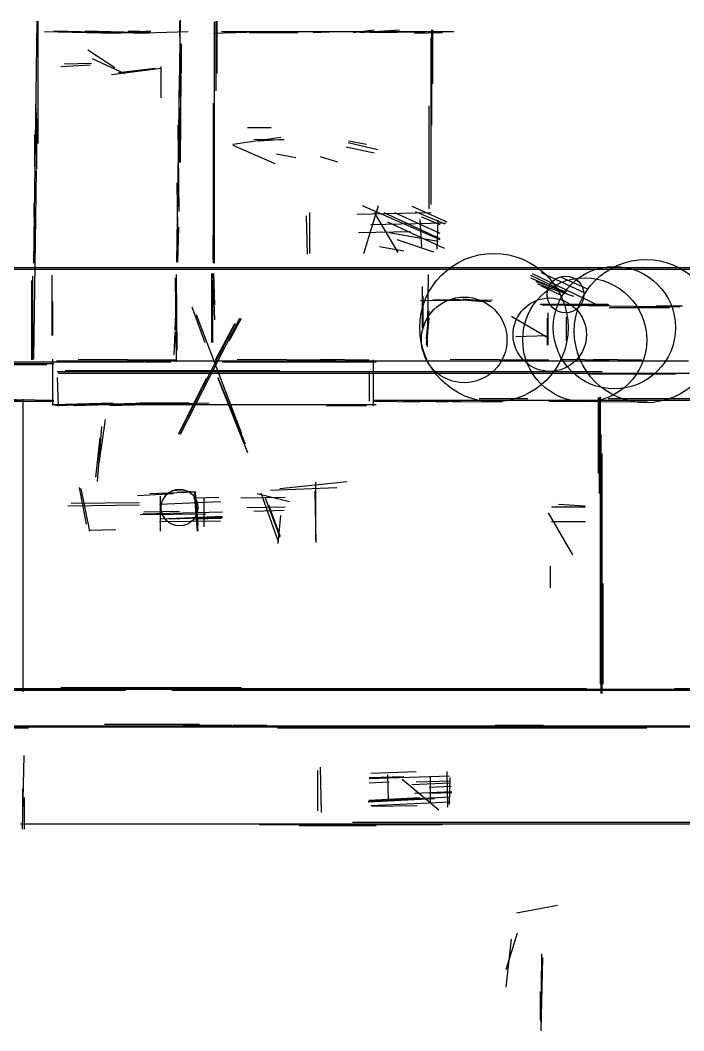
# Model space of a CAD drawing. Header units: metres. Extents: x 1.6 to 40.9, y -28.9 to 0.
# Drawn here: x 19.9 to 27.5, y -24.81 to -13.24 of the extents above; entities that cross this region are included whole.
import ezdxf

# ---------------------------------------------------------------- set-up
doc = ezdxf.new("R2010")
doc.units = ezdxf.units.M
for name, color, linetype in [('Circles', 1, 'Continuous'), ('Lines', 7, 'Continuous'), ('Walls', 2, 'Continuous')]:
    doc.layers.add(name, color=color, linetype=linetype)

msp = doc.modelspace()

# ---------------------------------------------------------------- linework, layer by layer
at = {"layer": 'Circles'}
for centre, radius in [((25.32, -16.76), 0.85), ((26.7, -16.76), 0.7), ((27.06, -16.8), 0.82), ((26.36, -16.9), 0.71), ((26.14, -16.38), 0.21), ((24.98, -16.9), 0.49), ((25.96, -16.84), 0.42), ((21.72, -18.82), 0.21)]:
    msp.add_circle(centre, radius, dxfattribs=at)
at = {"layer": 'Lines'}
for p, q in [((20.05, -16.02), (20.09, -13.25)), ((20.1, -14.65), (20.1, -13.25)), ((21.69, -16.01), (21.73, -13.24)), ((21.72, -13.25), (21.73, -14.3)), ((22.12, -16.02), (22.12, -13.26)), ((22.14, -14.05), (22.14, -13.25)), ((22.15, -13.85), (22.15, -13.25)), ((20.17, -13.37), (20.98, -13.39)), ((20.28, -13.36), (21.37, -13.39)), ((20.64, -13.36), (21.38, -13.38)), ((20.87, -13.39), (21.29, -13.37)), ((20.99, -13.39), (21.39, -13.36)), ((21.13, -13.36), (21.39, -13.37)), ((21.2, -13.39), (21.82, -13.37)), ((22.11, -13.39), (22.74, -13.37)), ((22.2, -13.37), (24.86, -13.37)), ((22.52, -13.38), (23.08, -13.38)), ((22.64, -13.38), (23.2, -13.37)), ((23.25, -13.38), (23.53, -13.37)), ((23.71, -13.38), (23.95, -13.35)), ((23.78, -13.38), (24.24, -13.35)), ((23.9, -13.38), (24.85, -13.37)), ((24.41, -13.39), (24.73, -13.38)), ((24.61, -14.44), (24.61, -13.35)), ((24.62, -13.97), (24.62, -13.35)), ((21.74, -13.51), (21.74, -13.85)), ((24.6, -15.35), (24.6, -13.44)), ((20.67, -13.58), (20.98, -13.78)), ((20.36, -13.77), (20.7, -13.75)), ((20.4, -13.74), (20.71, -13.73)), ((20.72, -13.68), (21.09, -13.85)), ((20.94, -13.86), (21.51, -13.79)), ((21.02, -13.84), (21.44, -13.79)), ((21.51, -14.13), (21.51, -13.77)), ((21.73, -14.87), (21.74, -13.86)), ((21.71, -14.04), (21.72, -14.87)), ((20.07, -14.2), (20.09, -14.53)), ((22.11, -16.02), (22.11, -14.19)), ((24.58, -15.4), (24.58, -14.22)), ((21.7, -14.44), (21.71, -15.43)), ((20.06, -14.55), (20.06, -14.92)), ((20.08, -14.48), (20.08, -14.95)), ((22.5, -14.47), (22.77, -14.47)), ((22.33, -14.66), (22.88, -14.58)), ((22.33, -14.67), (22.81, -14.88)), ((22.57, -14.6), (22.92, -14.61)), ((22.62, -14.62), (22.92, -14.6)), ((23.63, -14.69), (23.95, -14.76)), ((23.65, -14.64), (23.99, -14.72)), ((23.66, -14.62), (23.86, -14.66)), ((22.83, -14.77), (23.05, -14.81)), ((23.33, -14.8), (23.53, -14.86)), ((20.05, -17.12), (20.08, -14.96)), ((21.69, -15.1), (21.7, -15.89)), ((20.05, -15.33), (20.06, -16.01)), ((23.81, -15.36), (24.7, -15.75)), ((23.83, -15.91), (24, -15.36)), ((24.38, -15.37), (24.78, -15.55)), ((23.17, -15.48), (23.18, -15.92)), ((23.21, -15.44), (23.21, -15.91)), ((23.75, -15.46), (24.6, -15.44)), ((23.95, -15.44), (24.22, -15.9)), ((24.06, -15.44), (24.7, -15.74)), ((24.18, -15.44), (24.7, -15.68)), ((24.42, -15.43), (24.76, -15.57)), ((24.49, -15.49), (24.7, -15.58)), ((21.7, -16.01), (21.71, -15.61)), ((23.91, -15.58), (24.77, -15.56)), ((24.1, -15.55), (24.75, -15.85)), ((24.47, -15.52), (24.49, -15.84)), ((24.67, -15.86), (24.68, -15.53)), ((22.1, -15.7), (22.1, -15.98)), ((23.77, -15.67), (24.37, -15.66)), ((24.12, -15.67), (24.68, -15.77)), ((24.01, -15.83), (24.29, -15.88)), ((24.21, -15.75), (24.63, -15.89)), ((5.04, -16.07), (27.57, -16.07)), ((5.21, -16.09), (27.57, -16.09)), ((20.04, -17.13), (20.04, -16.17)), ((20.26, -16.85), (20.26, -16.16)), ((21.67, -16.19), (21.68, -17.15)), ((21.68, -16.15), (21.69, -17.02)), ((22.09, -16.93), (22.09, -16.14)), ((22.1, -16.14), (22.12, -16.67)), ((22.11, -16.14), (22.12, -16.5)), ((24.56, -16.98), (24.57, -16.15)), ((25.74, -16.16), (26.06, -16.31)), ((25.74, -16.19), (26.14, -16.36)), ((25.76, -16.14), (26.53, -16.51)), ((25.86, -16.13), (26.36, -16.36)), ((26.09, -16.18), (26.4, -16.32)), ((20.03, -17.13), (20.03, -16.22)), ((22.1, -16.93), (22.1, -16.22)), ((24.5, -16.29), (24.5, -16.76)), ((25.8, -16.23), (26.15, -16.35)), ((25.82, -16.26), (26.23, -16.4)), ((25.86, -16.28), (26.1, -16.39)), ((24.51, -16.76), (24.51, -16.4)), ((20.27, -16.85), (20.27, -16.46)), ((21.67, -16.79), (21.68, -16.51)), ((21.86, -16.52), (22.01, -16.93)), ((24.48, -16.45), (25.29, -16.44)), ((24.58, -16.45), (25.3, -16.44)), ((24.62, -16.44), (24.91, -16.44)), ((24.83, -16.43), (25.2, -16.46)), ((24.97, -16.43), (25.29, -16.46)), ((25.85, -16.49), (26.63, -16.49)), ((25.87, -16.5), (27.45, -16.52)), ((26.32, -16.5), (26.64, -16.5)), ((26.64, -16.53), (27.33, -16.53)), ((27.18, -16.51), (27.48, -16.51)), ((21.73, -17.98), (22.41, -16.65)), ((21.91, -16.61), (22.43, -17.97)), ((22.29, -16.91), (22.43, -16.65)), ((24.55, -16.89), (24.58, -16.57)), ((24.55, -16.96), (24.58, -16.65)), ((25.52, -16.63), (25.93, -16.87)), ((25.93, -16.65), (25.93, -16.96)), ((25.94, -16.96), (25.94, -16.59)), ((26.15, -16.91), (26.15, -16.64)), ((21.71, -17.98), (22.36, -16.71)), ((22.13, -17.13), (22.35, -16.72)), ((21.66, -17.07), (21.67, -16.81)), ((25.57, -16.86), (25.93, -16.85)), ((20.27, -17.65), (20.27, -17.12)), ((20.56, -17.12), (21.69, -17.13)), ((22.38, -17.12), (23.51, -17.13)), ((23.33, -17.12), (23.89, -17.13)), ((24.82, -17.12), (25.95, -17.13)), ((26.08, -17.12), (26.64, -17.13)), ((26.46, -17.12), (27.02, -17.13)), ((12.17, -17.17), (20.28, -17.17)), ((12.17, -17.18), (20.2, -17.18)), ((15.99, -17.15), (21.31, -17.15)), ((20.31, -17.14), (27.55, -17.14)), ((21.32, -17.15), (21.62, -17.15)), ((22.21, -17.15), (23.97, -17.15)), ((23.94, -17.66), (23.94, -17.13)), ((20.32, -17.26), (26.56, -17.26)), ((20.32, -17.33), (20.33, -17.66)), ((20.33, -17.28), (27.56, -17.28)), ((20.41, -17.25), (22.87, -17.25)), ((21.71, -17.97), (22.03, -17.34)), ((22.16, -17.33), (22.47, -18.09)), ((22.16, -17.34), (22.5, -18.19)), ((23.89, -17.27), (23.89, -17.6)), ((26.41, -17.29), (27.4, -17.29)), ((18.23, -17.57), (19.91, -17.59)), ((18.99, -17.57), (20.28, -17.59)), ((19.93, -20.93), (19.93, -17.58)), ((25.15, -17.57), (25.71, -17.57)), ((26.52, -18.43), (26.52, -17.56)), ((26.53, -18.66), (26.53, -17.56)), ((26.54, -20.84), (26.54, -17.55)), ((26.63, -17.57), (31.92, -17.57)), ((12.17, -17.6), (20.28, -17.6)), ((20.27, -17.64), (20.96, -17.62)), ((20.27, -17.64), (23.97, -17.64)), ((20.3, -17.65), (21.35, -17.62)), ((20.5, -17.65), (21.64, -17.62)), ((20.92, -17.65), (22.06, -17.62)), ((21.27, -17.62), (21.83, -17.62)), ((23.4, -17.65), (23.86, -17.65)), ((23.95, -17.59), (31.93, -17.59)), ((23.95, -17.6), (24.47, -17.61)), ((24.28, -17.6), (25.41, -17.61)), ((24.66, -17.61), (24.94, -17.6)), ((25.95, -17.6), (27.08, -17.61)), ((20.8, -18.31), (20.87, -17.81)), ((20.78, -18.52), (20.83, -17.89)), ((20.76, -18.47), (20.81, -18.02)), ((26.55, -20.95), (26.55, -17.98)), ((26.56, -20.95), (26.56, -18.2)), ((20.57, -18.59), (20.65, -19.01)), ((20.59, -18.6), (20.69, -19.09)), ((21.63, -18.62), (21.91, -18.64)), ((22.76, -18.62), (23.52, -18.59)), ((22.87, -18.6), (23.64, -18.52)), ((23.28, -19.19), (23.28, -18.53)), ((21.24, -18.68), (21.65, -18.66)), ((21.38, -18.66), (21.9, -18.64)), ((21.5, -19.09), (21.5, -18.69)), ((21.88, -18.71), (22.17, -18.7)), ((21.89, -18.65), (21.93, -19.09)), ((21.89, -18.71), (21.92, -19.09)), ((21.9, -18.65), (21.93, -19.02)), ((22, -19.04), (22, -18.71)), ((22.42, -18.71), (22.93, -18.7)), ((22.61, -18.66), (22.98, -18.75)), ((22.65, -18.65), (22.85, -19.21)), ((22.7, -18.71), (22.87, -19.16)), ((23.27, -18.63), (23.28, -19.22)), ((20.44, -18.8), (21.26, -18.79)), ((20.48, -18.77), (21.26, -18.76)), ((21.49, -18.78), (22.19, -18.75)), ((22.49, -18.82), (22.93, -18.81)), ((22.57, -18.86), (22.92, -18.85)), ((22.74, -18.79), (22.87, -19.14)), ((25.98, -18.81), (26.37, -18.81)), ((26.06, -18.78), (26.36, -18.8)), ((21.27, -18.9), (22.02, -18.89)), ((21.3, -18.89), (22.21, -18.87)), ((21.31, -18.87), (21.72, -18.86)), ((21.49, -18.98), (22.19, -18.97)), ((21.5, -18.95), (22.21, -18.92)), ((21.6, -18.95), (22.21, -18.93)), ((21.89, -18.95), (22.2, -18.94)), ((22.85, -19.23), (22.88, -18.91)), ((25.94, -18.88), (26.22, -19.36)), ((20.68, -19.08), (20.99, -19.07)), ((25.98, -18.98), (26.37, -18.98)), ((25.97, -19.74), (25.97, -19.49)), ((26.57, -20.84), (26.57, -19.69)), ((5.03, -20.9), (28.1, -20.9)), ((5.55, -20.91), (21.1, -20.91)), ((18.39, -20.89), (26.38, -20.89)), ((20.36, -20.88), (22.43, -20.88)), ((21.63, -20.91), (28.1, -20.91)), ((27.39, -20.89), (27.95, -20.89)), ((11.55, -21.34), (19.99, -21.34)), ((15.76, -21.33), (28.1, -21.33)), ((17.53, -21.32), (28.1, -21.32)), ((20.86, -21.3), (21.95, -21.3)), ((21.76, -21.31), (22.32, -21.31)), ((22.33, -21.31), (22.72, -21.31)), ((22.84, -21.34), (27.07, -21.34)), ((25.33, -21.31), (25.89, -21.31)), ((19.92, -22.5), (19.94, -21.66)), ((23.3, -21.83), (23.3, -22.29)), ((23.33, -21.79), (23.34, -22.31)), ((23.91, -21.86), (24.43, -21.84)), ((24.78, -21.84), (24.79, -22.25)), ((23.89, -21.92), (24.81, -21.89)), ((23.89, -21.91), (24.29, -21.9)), ((23.89, -21.97), (24.12, -21.96)), ((24.1, -21.88), (24.11, -22.17)), ((24.27, -21.93), (24.69, -22.28)), ((24.38, -21.99), (24.82, -21.97)), ((24.43, -21.96), (24.82, -21.95)), ((24.59, -21.9), (24.59, -22.19)), ((24.81, -22.22), (24.82, -21.91)), ((19.92, -22.04), (19.92, -22.38)), ((24.41, -22.09), (24.84, -22.07)), ((24.58, -22.02), (24.83, -22.01)), ((24.58, -22.09), (24.84, -22.08)), ((19.94, -22.14), (19.94, -22.5)), ((23.88, -22.18), (24.82, -22.13)), ((23.88, -22.19), (24.64, -22.15)), ((23.89, -22.17), (24.47, -22.14)), ((23.91, -22.23), (24.82, -22.19)), ((23.92, -22.24), (24.44, -22.23)), ((19.9, -22.44), (28.01, -22.44)), ((23.7, -22.42), (28.02, -22.42)), ((22.63, -22.45), (24.73, -22.45)), ((23.09, -22.46), (23.97, -22.46)), ((25.58, -23.46), (26.05, -23.37)), ((25.46, -24.11), (25.59, -23.69)), ((25.46, -24.31), (25.52, -23.76)), ((25.86, -24.72), (25.87, -23.93)), ((25.86, -24.81), (25.88, -23.97)), ((25.85, -24.36), (25.85, -24.69))]:
    msp.add_line(p, q, dxfattribs=at)
at = {"layer": 'Walls'}
for p, q in [((20.05, -16.02), (20.09, -13.25)), ((20.1, -14.65), (20.1, -13.25)), ((20.1, -14.65), (20.1, -13.25)), ((21.69, -16.01), (21.73, -13.24)), ((21.69, -16.01), (21.73, -13.24)), ((21.69, -16.01), (21.73, -13.24)), ((21.69, -16.01), (21.73, -13.24)), ((21.69, -16.01), (21.73, -13.24)), ((21.72, -13.25), (21.73, -14.3)), ((21.72, -13.25), (21.73, -14.3)), ((21.72, -13.25), (21.73, -14.3)), ((21.72, -13.25), (21.73, -14.3)), ((22.12, -16.02), (22.12, -13.26)), ((22.12, -16.02), (22.12, -13.26)), ((22.12, -16.02), (22.12, -13.26)), ((22.12, -16.02), (22.12, -13.26)), ((22.12, -16.02), (22.12, -13.26)), ((22.14, -14.05), (22.14, -13.25)), ((22.15, -13.85), (22.15, -13.25)), ((20.17, -13.37), (20.98, -13.39)), ((20.17, -13.37), (20.98, -13.39)), ((20.17, -13.37), (20.98, -13.39)), ((20.17, -13.37), (20.98, -13.39)), ((20.28, -13.36), (21.37, -13.39)), ((20.28, -13.36), (21.37, -13.39)), ((20.28, -13.36), (21.37, -13.39)), ((20.28, -13.36), (21.37, -13.39)), ((20.28, -13.36), (21.37, -13.39)), ((20.64, -13.36), (21.38, -13.38)), ((20.64, -13.36), (21.38, -13.38)), ((20.64, -13.36), (21.38, -13.38)), ((20.64, -13.36), (21.38, -13.38)), ((20.87, -13.39), (21.29, -13.37)), ((20.87, -13.39), (21.29, -13.37)), ((20.87, -13.39), (21.29, -13.37)), ((20.87, -13.39), (21.29, -13.37)), ((20.87, -13.39), (21.29, -13.37)), ((20.99, -13.39), (21.39, -13.36)), ((20.99, -13.39), (21.39, -13.36)), ((20.99, -13.39), (21.39, -13.36)), ((20.99, -13.39), (21.39, -13.36)), ((20.99, -13.39), (21.39, -13.36)), ((20.99, -13.39), (21.39, -13.36)), ((21.2, -13.39), (21.82, -13.37)), ((21.2, -13.39), (21.82, -13.37)), ((21.2, -13.39), (21.82, -13.37)), ((21.2, -13.39), (21.82, -13.37)), ((21.2, -13.39), (21.82, -13.37)), ((21.2, -13.39), (21.82, -13.37)), ((22.11, -13.39), (22.74, -13.37)), ((22.11, -13.39), (22.74, -13.37)), ((22.2, -13.37), (24.86, -13.37)), ((22.2, -13.37), (24.86, -13.37)), ((22.2, -13.37), (24.86, -13.37)), ((22.52, -13.38), (23.08, -13.38)), ((22.52, -13.38), (23.08, -13.38)), ((22.64, -13.38), (23.2, -13.37)), ((22.64, -13.38), (23.2, -13.37)), ((23.78, -13.38), (24.24, -13.35)), ((23.78, -13.38), (24.24, -13.35)), ((23.9, -13.38), (24.85, -13.37)), ((24.61, -14.44), (24.61, -13.35)), ((24.61, -14.44), (24.61, -13.35)), ((24.62, -13.97), (24.62, -13.35)), ((24.62, -13.97), (24.62, -13.35)), ((24.6, -15.35), (24.6, -13.44)), ((24.6, -15.35), (24.6, -13.44)), ((24.6, -15.35), (24.6, -13.44)), ((20.94, -13.86), (21.51, -13.79)), ((20.94, -13.86), (21.51, -13.79)), ((20.94, -13.86), (21.51, -13.79)), ((21.02, -13.84), (21.44, -13.79)), ((21.02, -13.84), (21.44, -13.79)), ((21.02, -13.84), (21.44, -13.79)), ((21.73, -14.87), (21.74, -13.86)), ((21.73, -14.87), (21.74, -13.86)), ((21.73, -14.87), (21.74, -13.86)), ((21.73, -14.87), (21.74, -13.86)), ((21.71, -14.04), (21.72, -14.87)), ((21.71, -14.04), (21.72, -14.87)), ((21.71, -14.04), (21.72, -14.87)), ((21.71, -14.04), (21.72, -14.87)), ((21.71, -14.04), (21.72, -14.87)), ((22.11, -16.02), (22.11, -14.19)), ((22.11, -16.02), (22.11, -14.19)), ((22.11, -16.02), (22.11, -14.19)), ((22.11, -16.02), (22.11, -14.19)), ((22.11, -16.02), (22.11, -14.19)), ((24.58, -15.4), (24.58, -14.22)), ((21.7, -14.44), (21.71, -15.43)), ((21.7, -14.44), (21.71, -15.43)), ((21.7, -14.44), (21.71, -15.43)), ((21.7, -14.44), (21.71, -15.43)), ((21.7, -14.44), (21.71, -15.43)), ((21.7, -14.44), (21.71, -15.43)), ((20.08, -14.48), (20.08, -14.95)), ((20.05, -17.12), (20.08, -14.96)), ((20.05, -17.12), (20.08, -14.96)), ((20.05, -17.12), (20.08, -14.96)), ((20.05, -17.12), (20.08, -14.96)), ((21.69, -15.1), (21.7, -15.89)), ((21.69, -15.1), (21.7, -15.89)), ((21.69, -15.1), (21.7, -15.89)), ((20.05, -15.33), (20.06, -16.01)), ((23.81, -15.36), (24.7, -15.75)), ((23.81, -15.36), (24.7, -15.75)), ((23.81, -15.36), (24.7, -15.75)), ((23.81, -15.36), (24.7, -15.75)), ((24.38, -15.37), (24.78, -15.55)), ((24.38, -15.37), (24.78, -15.55)), ((24.38, -15.37), (24.78, -15.55)), ((24.38, -15.37), (24.78, -15.55)), ((24.38, -15.37), (24.78, -15.55)), ((23.75, -15.46), (24.6, -15.44)), ((23.75, -15.46), (24.6, -15.44)), ((24.06, -15.44), (24.7, -15.74)), ((24.06, -15.44), (24.7, -15.74)), ((24.18, -15.44), (24.7, -15.68)), ((24.18, -15.44), (24.7, -15.68)), ((24.18, -15.44), (24.7, -15.68)), ((21.7, -16.01), (21.71, -15.61)), ((21.7, -16.01), (21.71, -15.61)), ((21.7, -16.01), (21.71, -15.61)), ((23.91, -15.58), (24.77, -15.56)), ((23.91, -15.58), (24.77, -15.56)), ((24.1, -15.55), (24.75, -15.85)), ((24.1, -15.55), (24.75, -15.85)), ((23.77, -15.67), (24.37, -15.66)), ((23.77, -15.67), (24.37, -15.66)), ((24.21, -15.75), (24.63, -15.89)), ((24.21, -15.75), (24.63, -15.89)), ((24.21, -15.75), (24.63, -15.89)), ((24.21, -15.75), (24.63, -15.89)), ((5.04, -16.07), (27.57, -16.07)), ((5.04, -16.07), (27.57, -16.07)), ((5.04, -16.07), (27.57, -16.07)), ((5.04, -16.07), (27.57, -16.07)), ((5.04, -16.07), (27.57, -16.07)), ((5.21, -16.09), (27.57, -16.09)), ((5.21, -16.09), (27.57, -16.09)), ((5.21, -16.09), (27.57, -16.09)), ((5.21, -16.09), (27.57, -16.09)), ((5.21, -16.09), (27.57, -16.09)), ((20.04, -17.13), (20.04, -16.17)), ((20.04, -17.13), (20.04, -16.17)), ((20.04, -17.13), (20.04, -16.17)), ((20.04, -17.13), (20.04, -16.17)), ((20.26, -16.85), (20.26, -16.16)), ((20.26, -16.85), (20.26, -16.16)), ((20.26, -16.85), (20.26, -16.16)), ((21.67, -16.19), (21.68, -17.15)), ((21.67, -16.19), (21.68, -17.15)), ((21.67, -16.19), (21.68, -17.15)), ((21.68, -16.15), (21.69, -17.02)), ((21.68, -16.15), (21.69, -17.02)), ((21.68, -16.15), (21.69, -17.02)), ((21.68, -16.15), (21.69, -17.02)), ((22.09, -16.93), (22.09, -16.14)), ((22.09, -16.93), (22.09, -16.14)), ((22.1, -16.14), (22.12, -16.67)), ((22.1, -16.14), (22.12, -16.67)), ((22.1, -16.14), (22.12, -16.67)), ((22.1, -16.14), (22.12, -16.67)), ((25.74, -16.19), (26.14, -16.36)), ((25.74, -16.19), (26.14, -16.36)), ((25.74, -16.19), (26.14, -16.36)), ((25.76, -16.14), (26.53, -16.51)), ((25.76, -16.14), (26.53, -16.51)), ((25.86, -16.13), (26.36, -16.36)), ((25.86, -16.13), (26.36, -16.36)), ((20.03, -17.13), (20.03, -16.22)), ((20.03, -17.13), (20.03, -16.22)), ((20.03, -17.13), (20.03, -16.22)), ((20.03, -17.13), (20.03, -16.22)), ((22.1, -16.93), (22.1, -16.22)), ((22.1, -16.93), (22.1, -16.22)), ((22.1, -16.93), (22.1, -16.22)), ((21.86, -16.52), (22.01, -16.93)), ((25.85, -16.49), (26.63, -16.49)), ((25.85, -16.49), (26.63, -16.49)), ((25.85, -16.49), (26.63, -16.49)), ((25.87, -16.5), (27.45, -16.52)), ((25.87, -16.5), (27.45, -16.52)), ((25.87, -16.5), (27.45, -16.52)), ((25.87, -16.5), (27.45, -16.52)), ((26.64, -16.53), (27.33, -16.53)), ((26.64, -16.53), (27.33, -16.53)), ((26.64, -16.53), (27.33, -16.53)), ((26.64, -16.53), (27.33, -16.53)), ((21.73, -17.98), (22.41, -16.65)), ((21.73, -17.98), (22.41, -16.65)), ((21.91, -16.61), (22.43, -17.97)), ((21.91, -16.61), (22.43, -17.97)), ((21.91, -16.61), (22.43, -17.97)), ((25.52, -16.63), (25.93, -16.87)), ((25.52, -16.63), (25.93, -16.87)), ((25.52, -16.63), (25.93, -16.87)), ((21.71, -17.98), (22.36, -16.71)), ((21.71, -17.98), (22.36, -16.71)), ((22.13, -17.13), (22.35, -16.72)), ((22.13, -17.13), (22.35, -16.72)), ((20.27, -17.65), (20.27, -17.12)), ((20.27, -17.65), (20.27, -17.12)), ((20.56, -17.12), (21.69, -17.13)), ((20.56, -17.12), (21.69, -17.13)), ((20.56, -17.12), (21.69, -17.13)), ((20.56, -17.12), (21.69, -17.13)), ((20.56, -17.12), (21.69, -17.13)), ((20.56, -17.12), (21.69, -17.13)), ((22.38, -17.12), (23.51, -17.13)), ((22.38, -17.12), (23.51, -17.13)), ((23.33, -17.12), (23.89, -17.13)), ((23.33, -17.12), (23.89, -17.13)), ((23.33, -17.12), (23.89, -17.13)), ((23.33, -17.12), (23.89, -17.13)), ((23.33, -17.12), (23.89, -17.13)), ((23.33, -17.12), (23.89, -17.13)), ((23.33, -17.12), (23.89, -17.13)), ((24.82, -17.12), (25.95, -17.13)), ((24.82, -17.12), (25.95, -17.13)), ((26.08, -17.12), (26.64, -17.13)), ((26.08, -17.12), (26.64, -17.13)), ((26.08, -17.12), (26.64, -17.13)), ((26.08, -17.12), (26.64, -17.13)), ((26.08, -17.12), (26.64, -17.13)), ((26.46, -17.12), (27.02, -17.13)), ((26.46, -17.12), (27.02, -17.13)), ((26.46, -17.12), (27.02, -17.13)), ((26.46, -17.12), (27.02, -17.13)), ((26.46, -17.12), (27.02, -17.13)), ((12.17, -17.17), (20.28, -17.17)), ((12.17, -17.17), (20.28, -17.17)), ((12.17, -17.17), (20.28, -17.17)), ((12.17, -17.17), (20.28, -17.17)), ((12.17, -17.17), (20.28, -17.17)), ((12.17, -17.18), (20.2, -17.18)), ((12.17, -17.18), (20.2, -17.18)), ((12.17, -17.18), (20.2, -17.18)), ((12.17, -17.18), (20.2, -17.18)), ((12.17, -17.18), (20.2, -17.18)), ((15.99, -17.15), (21.31, -17.15)), ((15.99, -17.15), (21.31, -17.15)), ((15.99, -17.15), (21.31, -17.15)), ((15.99, -17.15), (21.31, -17.15)), ((20.31, -17.14), (27.55, -17.14)), ((20.31, -17.14), (27.55, -17.14)), ((20.31, -17.14), (27.55, -17.14)), ((20.31, -17.14), (27.55, -17.14)), ((22.21, -17.15), (23.97, -17.15)), ((22.21, -17.15), (23.97, -17.15)), ((22.21, -17.15), (23.97, -17.15)), ((20.32, -17.26), (26.56, -17.26)), ((20.32, -17.26), (26.56, -17.26)), ((20.32, -17.26), (26.56, -17.26)), ((20.32, -17.26), (26.56, -17.26)), ((20.32, -17.26), (26.56, -17.26)), ((20.32, -17.26), (26.56, -17.26)), ((20.33, -17.28), (27.56, -17.28)), ((20.33, -17.28), (27.56, -17.28)), ((20.33, -17.28), (27.56, -17.28)), ((20.33, -17.28), (27.56, -17.28)), ((20.41, -17.25), (22.87, -17.25)), ((20.41, -17.25), (22.87, -17.25)), ((20.41, -17.25), (22.87, -17.25)), ((20.41, -17.25), (22.87, -17.25)), ((20.41, -17.25), (22.87, -17.25)), ((21.71, -17.97), (22.03, -17.34)), ((21.71, -17.97), (22.03, -17.34)), ((22.16, -17.33), (22.47, -18.09)), ((22.16, -17.34), (22.5, -18.19)), ((26.41, -17.29), (27.4, -17.29)), ((26.41, -17.29), (27.4, -17.29)), ((26.41, -17.29), (27.4, -17.29)), ((26.41, -17.29), (27.4, -17.29)), ((18.23, -17.57), (19.91, -17.59)), ((18.23, -17.57), (19.91, -17.59)), ((18.23, -17.57), (19.91, -17.59)), ((18.23, -17.57), (19.91, -17.59)), ((18.99, -17.57), (20.28, -17.59)), ((25.15, -17.57), (25.71, -17.57)), ((25.15, -17.57), (25.71, -17.57)), ((26.54, -20.84), (26.54, -17.55)), ((26.54, -20.84), (26.54, -17.55)), ((26.63, -17.57), (31.92, -17.57)), ((26.63, -17.57), (31.92, -17.57)), ((26.63, -17.57), (31.92, -17.57)), ((26.63, -17.57), (31.92, -17.57)), ((26.63, -17.57), (31.92, -17.57)), ((12.17, -17.6), (20.28, -17.6)), ((12.17, -17.6), (20.28, -17.6)), ((12.17, -17.6), (20.28, -17.6)), ((12.17, -17.6), (20.28, -17.6)), ((12.17, -17.6), (20.28, -17.6)), ((12.17, -17.6), (20.28, -17.6)), ((20.27, -17.64), (20.96, -17.62)), ((20.27, -17.64), (20.96, -17.62)), ((20.27, -17.64), (20.96, -17.62)), ((20.27, -17.64), (23.97, -17.64)), ((20.27, -17.64), (23.97, -17.64)), ((20.27, -17.64), (23.97, -17.64)), ((20.3, -17.65), (21.35, -17.62)), ((20.3, -17.65), (21.35, -17.62)), ((20.3, -17.65), (21.35, -17.62)), ((20.3, -17.65), (21.35, -17.62)), ((20.3, -17.65), (21.35, -17.62)), ((20.5, -17.65), (21.64, -17.62)), ((20.5, -17.65), (21.64, -17.62)), ((20.5, -17.65), (21.64, -17.62)), ((20.5, -17.65), (21.64, -17.62)), ((20.5, -17.65), (21.64, -17.62)), ((20.5, -17.65), (21.64, -17.62)), ((20.92, -17.65), (22.06, -17.62)), ((20.92, -17.65), (22.06, -17.62)), ((20.92, -17.65), (22.06, -17.62)), ((20.92, -17.65), (22.06, -17.62)), ((20.92, -17.65), (22.06, -17.62)), ((21.27, -17.62), (21.83, -17.62)), ((21.27, -17.62), (21.83, -17.62)), ((21.27, -17.62), (21.83, -17.62)), ((21.27, -17.62), (21.83, -17.62)), ((21.27, -17.62), (21.83, -17.62)), ((23.4, -17.65), (23.86, -17.65)), ((23.4, -17.65), (23.86, -17.65)), ((23.4, -17.65), (23.86, -17.65)), ((23.4, -17.65), (23.86, -17.65)), ((23.4, -17.65), (23.86, -17.65)), ((23.4, -17.65), (23.86, -17.65)), ((23.95, -17.59), (31.93, -17.59)), ((23.95, -17.59), (31.93, -17.59)), ((23.95, -17.6), (24.47, -17.61)), ((23.95, -17.6), (24.47, -17.61)), ((23.95, -17.6), (24.47, -17.61)), ((23.95, -17.6), (24.47, -17.61)), ((23.95, -17.6), (24.47, -17.61)), ((24.28, -17.6), (25.41, -17.61)), ((24.28, -17.6), (25.41, -17.61)), ((24.28, -17.6), (25.41, -17.61)), ((25.95, -17.6), (27.08, -17.61)), ((25.95, -17.6), (27.08, -17.61)), ((25.95, -17.6), (27.08, -17.61)), ((20.8, -18.31), (20.87, -17.81)), ((20.76, -18.47), (20.81, -18.02)), ((26.55, -20.95), (26.55, -17.98)), ((26.56, -20.95), (26.56, -18.2)), ((26.56, -20.95), (26.56, -18.2)), ((22.76, -18.62), (23.52, -18.59)), ((22.76, -18.62), (23.52, -18.59)), ((22.87, -18.6), (23.64, -18.52)), ((22.87, -18.6), (23.64, -18.52)), ((21.24, -18.68), (21.65, -18.66)), ((21.24, -18.68), (21.65, -18.66)), ((21.24, -18.68), (21.65, -18.66)), ((21.24, -18.68), (21.65, -18.66)), ((21.24, -18.68), (21.65, -18.66)), ((21.24, -18.68), (21.65, -18.66)), ((21.24, -18.68), (21.65, -18.66)), ((21.24, -18.68), (21.65, -18.66)), ((21.24, -18.68), (21.65, -18.66)), ((21.24, -18.68), (21.65, -18.66)), ((21.38, -18.66), (21.9, -18.64)), ((21.38, -18.66), (21.9, -18.64)), ((21.38, -18.66), (21.9, -18.64)), ((21.38, -18.66), (21.9, -18.64)), ((21.38, -18.66), (21.9, -18.64)), ((21.38, -18.66), (21.9, -18.64)), ((21.38, -18.66), (21.9, -18.64)), ((21.38, -18.66), (21.9, -18.64)), ((21.38, -18.66), (21.9, -18.64)), ((22.42, -18.71), (22.93, -18.7)), ((22.42, -18.71), (22.93, -18.7)), ((20.44, -18.8), (21.26, -18.79)), ((20.44, -18.8), (21.26, -18.79)), ((20.48, -18.77), (21.26, -18.76)), ((20.48, -18.77), (21.26, -18.76)), ((20.48, -18.77), (21.26, -18.76)), ((20.48, -18.77), (21.26, -18.76)), ((21.49, -18.78), (22.19, -18.75)), ((21.49, -18.78), (22.19, -18.75)), ((21.49, -18.78), (22.19, -18.75)), ((21.49, -18.78), (22.19, -18.75)), ((21.49, -18.78), (22.19, -18.75)), ((21.49, -18.78), (22.19, -18.75)), ((21.49, -18.78), (22.19, -18.75)), ((22.49, -18.82), (22.93, -18.81)), ((22.49, -18.82), (22.93, -18.81)), ((21.27, -18.9), (22.02, -18.89)), ((21.27, -18.9), (22.02, -18.89)), ((21.27, -18.9), (22.02, -18.89)), ((21.27, -18.9), (22.02, -18.89)), ((21.27, -18.9), (22.02, -18.89)), ((21.27, -18.9), (22.02, -18.89)), ((21.27, -18.9), (22.02, -18.89)), ((21.3, -18.89), (22.21, -18.87)), ((21.3, -18.89), (22.21, -18.87)), ((21.3, -18.89), (22.21, -18.87)), ((21.3, -18.89), (22.21, -18.87)), ((21.31, -18.87), (21.72, -18.86)), ((21.31, -18.87), (21.72, -18.86)), ((21.31, -18.87), (21.72, -18.86)), ((21.31, -18.87), (21.72, -18.86)), ((21.31, -18.87), (21.72, -18.86)), ((21.31, -18.87), (21.72, -18.86)), ((21.31, -18.87), (21.72, -18.86)), ((21.31, -18.87), (21.72, -18.86)), ((21.31, -18.87), (21.72, -18.86)), ((21.49, -18.98), (22.19, -18.97)), ((21.49, -18.98), (22.19, -18.97)), ((21.49, -18.98), (22.19, -18.97)), ((21.49, -18.98), (22.19, -18.97)), ((21.49, -18.98), (22.19, -18.97)), ((21.5, -18.95), (22.21, -18.92)), ((21.5, -18.95), (22.21, -18.92)), ((21.5, -18.95), (22.21, -18.92)), ((21.5, -18.95), (22.21, -18.92)), ((21.5, -18.95), (22.21, -18.92)), ((21.6, -18.95), (22.21, -18.93)), ((21.6, -18.95), (22.21, -18.93)), ((21.6, -18.95), (22.21, -18.93)), ((21.6, -18.95), (22.21, -18.93)), ((21.6, -18.95), (22.21, -18.93)), ((21.6, -18.95), (22.21, -18.93)), ((26.57, -20.84), (26.57, -19.69)), ((5.03, -20.9), (28.1, -20.9)), ((5.03, -20.9), (28.1, -20.9)), ((18.39, -20.89), (26.38, -20.89)), ((18.39, -20.89), (26.38, -20.89)), ((18.39, -20.89), (26.38, -20.89)), ((20.36, -20.88), (22.43, -20.88)), ((20.36, -20.88), (22.43, -20.88)), ((20.36, -20.88), (22.43, -20.88)), ((21.63, -20.91), (28.1, -20.91)), ((11.55, -21.34), (19.99, -21.34)), ((11.55, -21.34), (19.99, -21.34)), ((11.55, -21.34), (19.99, -21.34)), ((11.55, -21.34), (19.99, -21.34)), ((11.55, -21.34), (19.99, -21.34)), ((15.76, -21.33), (28.1, -21.33)), ((15.76, -21.33), (28.1, -21.33)), ((15.76, -21.33), (28.1, -21.33)), ((17.53, -21.32), (28.1, -21.32)), ((17.53, -21.32), (28.1, -21.32)), ((20.86, -21.3), (21.95, -21.3)), ((20.86, -21.3), (21.95, -21.3)), ((20.86, -21.3), (21.95, -21.3)), ((21.76, -21.31), (22.32, -21.31)), ((21.76, -21.31), (22.32, -21.31)), ((21.76, -21.31), (22.32, -21.31)), ((21.76, -21.31), (22.32, -21.31)), ((22.84, -21.34), (27.07, -21.34)), ((22.84, -21.34), (27.07, -21.34)), ((22.84, -21.34), (27.07, -21.34)), ((25.33, -21.31), (25.89, -21.31)), ((23.91, -21.86), (24.43, -21.84)), ((23.91, -21.86), (24.43, -21.84)), ((23.91, -21.86), (24.43, -21.84)), ((23.91, -21.86), (24.43, -21.84)), ((23.91, -21.86), (24.43, -21.84)), ((23.91, -21.86), (24.43, -21.84)), ((23.91, -21.86), (24.43, -21.84)), ((23.91, -21.86), (24.43, -21.84)), ((23.91, -21.86), (24.43, -21.84)), ((23.91, -21.86), (24.43, -21.84)), ((23.89, -21.92), (24.81, -21.89)), ((23.89, -21.92), (24.81, -21.89)), ((23.89, -21.92), (24.81, -21.89)), ((23.89, -21.92), (24.81, -21.89)), ((23.89, -21.92), (24.81, -21.89)), ((23.89, -21.92), (24.81, -21.89)), ((23.89, -21.92), (24.81, -21.89)), ((23.89, -21.92), (24.81, -21.89)), ((23.89, -21.92), (24.81, -21.89)), ((23.89, -21.92), (24.81, -21.89)), ((23.89, -21.91), (24.29, -21.9)), ((23.89, -21.91), (24.29, -21.9)), ((23.89, -21.91), (24.29, -21.9)), ((23.89, -21.91), (24.29, -21.9)), ((23.89, -21.91), (24.29, -21.9)), ((23.89, -21.91), (24.29, -21.9)), ((23.89, -21.91), (24.29, -21.9)), ((23.89, -21.91), (24.29, -21.9)), ((23.89, -21.91), (24.29, -21.9)), ((23.89, -21.91), (24.29, -21.9)), ((23.89, -21.91), (24.29, -21.9)), ((24.38, -21.99), (24.82, -21.97)), ((24.38, -21.99), (24.82, -21.97)), ((24.38, -21.99), (24.82, -21.97)), ((24.38, -21.99), (24.82, -21.97)), ((24.38, -21.99), (24.82, -21.97)), ((24.38, -21.99), (24.82, -21.97)), ((24.38, -21.99), (24.82, -21.97)), ((24.38, -21.99), (24.82, -21.97)), ((24.38, -21.99), (24.82, -21.97)), ((24.38, -21.99), (24.82, -21.97)), ((24.41, -22.09), (24.84, -22.07)), ((24.41, -22.09), (24.84, -22.07)), ((24.41, -22.09), (24.84, -22.07)), ((24.41, -22.09), (24.84, -22.07)), ((24.41, -22.09), (24.84, -22.07)), ((24.41, -22.09), (24.84, -22.07)), ((24.41, -22.09), (24.84, -22.07)), ((24.41, -22.09), (24.84, -22.07)), ((24.41, -22.09), (24.84, -22.07)), ((23.88, -22.18), (24.82, -22.13)), ((23.88, -22.18), (24.82, -22.13)), ((23.88, -22.18), (24.82, -22.13)), ((23.88, -22.18), (24.82, -22.13)), ((23.88, -22.18), (24.82, -22.13)), ((23.88, -22.18), (24.82, -22.13)), ((23.88, -22.18), (24.82, -22.13)), ((23.88, -22.18), (24.82, -22.13)), ((23.88, -22.18), (24.82, -22.13)), ((23.88, -22.19), (24.64, -22.15)), ((23.88, -22.19), (24.64, -22.15)), ((23.88, -22.19), (24.64, -22.15)), ((23.88, -22.19), (24.64, -22.15)), ((23.88, -22.19), (24.64, -22.15)), ((23.88, -22.19), (24.64, -22.15)), ((23.88, -22.19), (24.64, -22.15)), ((23.88, -22.19), (24.64, -22.15)), ((23.89, -22.17), (24.47, -22.14)), ((23.89, -22.17), (24.47, -22.14)), ((23.89, -22.17), (24.47, -22.14)), ((23.89, -22.17), (24.47, -22.14)), ((23.89, -22.17), (24.47, -22.14)), ((23.89, -22.17), (24.47, -22.14)), ((23.89, -22.17), (24.47, -22.14)), ((23.89, -22.17), (24.47, -22.14)), ((23.89, -22.17), (24.47, -22.14)), ((23.89, -22.17), (24.47, -22.14)), ((23.91, -22.23), (24.82, -22.19)), ((23.91, -22.23), (24.82, -22.19)), ((23.91, -22.23), (24.82, -22.19)), ((23.91, -22.23), (24.82, -22.19)), ((23.91, -22.23), (24.82, -22.19)), ((23.91, -22.23), (24.82, -22.19)), ((23.91, -22.23), (24.82, -22.19)), ((23.91, -22.23), (24.82, -22.19)), ((23.91, -22.23), (24.82, -22.19)), ((23.92, -22.24), (24.44, -22.23)), ((23.92, -22.24), (24.44, -22.23)), ((23.92, -22.24), (24.44, -22.23)), ((23.92, -22.24), (24.44, -22.23)), ((23.92, -22.24), (24.44, -22.23)), ((23.92, -22.24), (24.44, -22.23)), ((23.92, -22.24), (24.44, -22.23)), ((23.92, -22.24), (24.44, -22.23)), ((23.92, -22.24), (24.44, -22.23)), ((23.92, -22.24), (24.44, -22.23)), ((19.9, -22.44), (28.01, -22.44)), ((19.9, -22.44), (28.01, -22.44)), ((19.9, -22.44), (28.01, -22.44)), ((19.9, -22.44), (28.01, -22.44)), ((19.9, -22.44), (28.01, -22.44)), ((19.9, -22.44), (28.01, -22.44)), ((19.9, -22.44), (28.01, -22.44)), ((19.9, -22.44), (28.01, -22.44)), ((19.9, -22.44), (28.01, -22.44)), ((19.9, -22.44), (28.01, -22.44)), ((19.9, -22.44), (28.01, -22.44)), ((19.9, -22.44), (28.01, -22.44)), ((22.63, -22.45), (24.73, -22.45)), ((22.63, -22.45), (24.73, -22.45)), ((22.63, -22.45), (24.73, -22.45)), ((22.63, -22.45), (24.73, -22.45)), ((22.63, -22.45), (24.73, -22.45)), ((22.63, -22.45), (24.73, -22.45)), ((22.63, -22.45), (24.73, -22.45)), ((22.63, -22.45), (24.73, -22.45)), ((22.63, -22.45), (24.73, -22.45)), ((23.09, -22.46), (23.97, -22.46)), ((23.09, -22.46), (23.97, -22.46)), ((23.09, -22.46), (23.97, -22.46)), ((23.09, -22.46), (23.97, -22.46)), ((23.09, -22.46), (23.97, -22.46)), ((23.09, -22.46), (23.97, -22.46)), ((25.46, -24.31), (25.52, -23.76)), ((25.46, -24.31), (25.52, -23.76)), ((25.86, -24.72), (25.87, -23.93)), ((25.86, -24.81), (25.88, -23.97))]:
    msp.add_line(p, q, dxfattribs=at)

doc.saveas('drawing.dxf')
